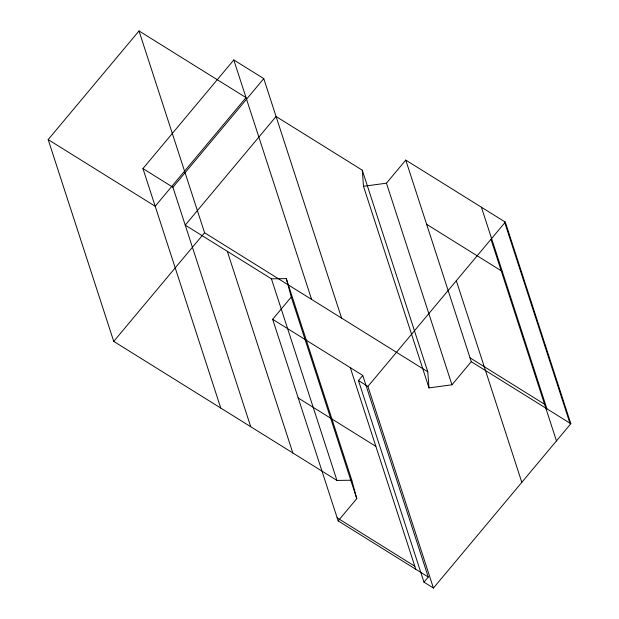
<?xml version="1.0" encoding="UTF-8"?>
<svg xmlns="http://www.w3.org/2000/svg" width="619" height="619" viewBox="0 0 619 619"><rect width="100%" height="100%" fill="white"/><g stroke="black" fill="none" stroke-linecap="round" stroke-linejoin="round"><path stroke-width="0.93" d="M220.759 408.06L142.95 168.577L233.789 59.935L263.764 78.613L341.58 318.089M250.734 426.739L172.925 187.255L263.764 78.613M433.424 588.05L367.918 386.449L505.328 222.113L405.77 160.097L386.457 183.185L363.492 186.296L362.285 170.194L276.074 116.488L185.228 225.13L271.439 278.836L286.303 278.612L351.801 480.212L356.768 498.643L338.16 520.896L428.263 577.032L423.976 582.162L433.424 588.05L570.834 423.713L505.328 222.113M48.166 139.592L139.012 30.95L246.029 97.616L155.191 206.259L48.166 139.592L113.734 341.394L336.945 480.437L351.801 480.212M113.734 341.394L204.579 232.752L139.012 30.95M338.16 520.896L272.654 319.296L291.263 297.035L286.303 278.612M423.976 582.162L358.471 380.561L362.765 375.431L272.654 319.296M363.492 186.296L428.998 387.896L451.963 384.786L471.276 361.697L405.77 160.097M426.63 224.302L502.272 271.424M470.022 357.828L545.664 404.95M471.276 361.697L570.834 423.713M142.95 168.577L172.925 187.255M204.579 232.752L427.783 371.795L428.998 387.896M358.471 380.561L367.918 386.449M298.226 398.009L375.865 446.369M337.162 517.848L414.8 566.207M504.4 221.532L569.906 423.141M481.412 207.218L546.917 408.819M490.96 239.298L556.466 440.898M456.319 280.732L521.817 482.333M386.457 183.185L451.963 384.786M362.285 170.194L427.783 371.795M362.765 375.431L428.263 577.032M350.292 367.655L415.79 569.263M233.789 59.935L311.597 299.418M291.263 297.035L356.768 498.643M271.439 278.836L336.945 480.437M227.32 251.353L292.826 452.953"/></g></svg>
